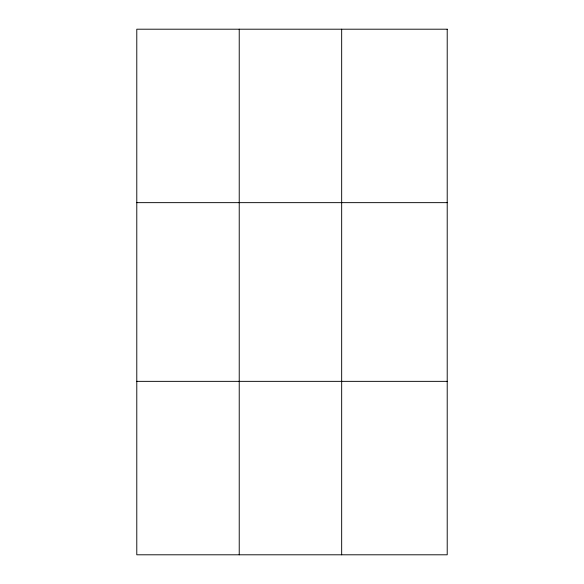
<?xml version="1.0" encoding="UTF-8"?>
<svg xmlns="http://www.w3.org/2000/svg" width="584" height="584" viewBox="0 0 584 584"><rect width="100%" height="100%" fill="white"/><g stroke="black" fill="none" stroke-linecap="round" stroke-linejoin="round"><path stroke-width="0.88" d="M239.228 554.8L239.228 29.2M341.669 554.8L341.669 29.2M136.787 202.648L447.213 202.648M136.787 381.352L447.213 381.352M447.213 29.2L136.787 29.2L136.787 554.8L447.213 554.8L447.213 29.2"/></g></svg>
